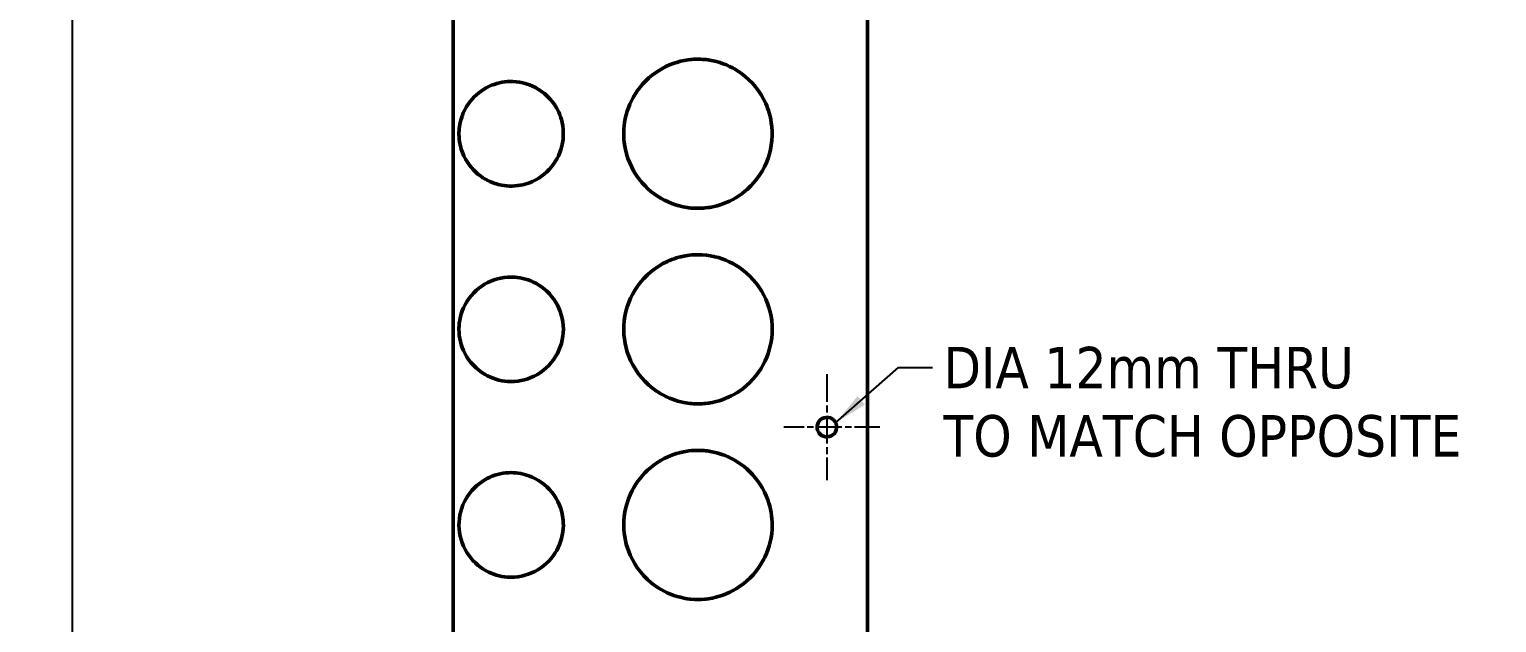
# Model space of a CAD drawing. Header units: millimetres. Extents: x 0 to 2100, y 0 to 1485.
# Drawn here: x 912 to 1452, y 599 to 817 of the extents above; entities that cross this region are included whole.
import ezdxf

# ---------------------------------------------------------------- set-up
doc = ezdxf.new("R2010")
doc.units = ezdxf.units.MM
doc.header["$LTSCALE"] = 5
doc.linetypes.add('CHAIN', pattern=[0.7087, 0.4724, -0.0591, 0.1181, -0.0591])
doc.linetypes.add('DASHED', pattern=[0.2067, 0.1654, -0.0413])
for name, color, linetype, lineweight in [('Center Mark (ANSI)', 7, 'Continuous', 25), ('Dimension (ANSI)', 7, 'Continuous', 25), ('Hidden (ANSI)', 7, 'DASHED', 35), ('Symbol (ANSI)', 7, 'Continuous', 25), ('Visible (ANSI)', 7, 'Continuous', 50)]:
    doc.layers.add(name, color=color, linetype=linetype, lineweight=lineweight)
doc.styles.add('Note Text (ANSI)', font='tahoma.ttf')
doc.dimstyles.new('Default - mm (ANSI)', dxfattribs={"dimscale": 5, "dimtxt": 3.048, "dimasz": 2.5, "dimexe": 3.175, "dimexo": 1.6002, "dimgap": 0.8, "dimtad": 0, "dimtoh": 1, "dimrnd": 1e-08, "dimzin": 4, "dimdsep": 46, "dimtxsty": 'Note Text (ANSI)', "dimcen": 0.09, "dimdle": 10, "dimclrd": 256, "dimclre": 256, "dimclrt": 256, "dimadec": 1, "dimazin": 1, "dimtfac": 1, "dimtofl": 0, "dimtmove": 0, "dimatfit": 3, "dimfxl": 1, "dimtolj": 1, "dimtzin": 4, "dimlwd": -1, "dimlwe": -1, "dimarcsym": 0})
doc.dimstyles.new('Default - mm (ANSI)$7', dxfattribs={"dimscale": 5, "dimtxt": 3.048, "dimasz": 2.5, "dimexe": 3.175, "dimexo": 1.6002, "dimgap": 0.8, "dimtad": 0, "dimtoh": 1, "dimrnd": 1e-08, "dimzin": 4, "dimdsep": 46, "dimtxsty": 'Note Text (ANSI)', "dimcen": 0.09, "dimdle": 10, "dimclrd": 256, "dimclre": 256, "dimclrt": 256, "dimadec": 1, "dimazin": 1, "dimtfac": 1, "dimtofl": 0, "dimtmove": 0, "dimatfit": 3, "dimfxl": 1, "dimtolj": 1, "dimtzin": 4, "dimlwd": -1, "dimlwe": -1, "dimarcsym": 0})

# ---------------------------------------------------------------- blocks, each defined once
blk = doc.blocks.new('*D8')
at = {"layer": 'Defpoints', "color": 0, "transparency": 16777216}
for p in [(1068.07, 1098.47), (1089.37, 1066.01), (1068.07, 733.39)]:
    blk.add_point(p, dxfattribs=at)
at = {"layer": 'Dimension (ANSI)', "transparency": 16777216}
for p, q in [((1068.07, 741.39), (1068.07, 1114.34)), ((1055.57, 1098.47), (1021.73, 1098.47)), ((1101.87, 1098.47), (1114.37, 1098.47))]:
    blk.add_line(p, q, dxfattribs=at)
for points in [[(1055.57, 1100.55), (1055.57, 1096.39), (1068.07, 1098.47)], [(1101.87, 1100.55), (1101.87, 1096.39), (1089.37, 1098.47)]]:
    blk.add_solid(points, dxfattribs=at)
at = {"layer": 'Dimension (ANSI)', "transparency": 16777216, "insert": (979.14, 1106.41), "char_height": 15.24, "attachment_point": 1, "style": 'Note Text (ANSI)'}
blk.add_mtext('\\A1;35.5', dxfattribs=at)
blk = doc.blocks.new('*D16')
at = {"layer": 'Defpoints', "color": 0, "transparency": 16777216}
for p in [(1068.07, 1325.17), (928.07, 447.45), (1068.07, 447.45)]:
    blk.add_point(p, dxfattribs=at)
at = {"layer": 'Dimension (ANSI)', "transparency": 16777216}
for p, q in [((1060.06, 1325.17), (912.19, 1325.17)), ((928.07, 1312.67), (928.07, 920.11)), ((928.07, 459.95), (928.07, 852.5)), ((1060.06, 447.45), (912.19, 447.45))]:
    blk.add_line(p, q, dxfattribs=at)
for points in [[(925.98, 1312.67), (930.15, 1312.67), (928.07, 1325.17)], [(925.98, 459.95), (930.15, 459.95), (928.07, 447.45)]]:
    blk.add_solid(points, dxfattribs=at)
at = {"layer": 'Dimension (ANSI)', "transparency": 16777216, "insert": (917.99, 856.5), "char_height": 15.24, "attachment_point": 1, "rotation": 90, "style": 'Note Text (ANSI)'}
blk.add_mtext('\\A1;(1463)', dxfattribs=at)

msp = doc.modelspace()

# ---------------------------------------------------------------- linework, layer by layer
at = {"layer": 'Center Mark (ANSI)', "linetype": 'CHAIN', "ltscale": 4.327084}
msp.add_line((1205.464, 690.177), (1205.464, 651.23), dxfattribs=at)
at = {"layer": 'Center Mark (ANSI)', "linetype": 'CHAIN', "ltscale": 3.927285}
msp.add_line((1224.938, 670.703), (1189.589, 670.703), dxfattribs=at)
at = {"layer": 'Hidden (ANSI)', "ltscale": 0.741528}
for p, q in [((1070.166, 778.595), (1070.166, 778.596)), ((1108.566, 778.596), (1108.566, 778.595))]:
    msp.add_line(p, q, dxfattribs=at)
at = {"layer": 'Hidden (ANSI)', "ltscale": 32.127174}
msp.add_open_spline([(1185.043, 782.789), (1184.387, 787.033), (1182.721, 791.106), (1180.24, 794.591), (1178.102, 797.597), (1175.354, 800.175), (1172.217, 802.11), (1169.407, 803.842), (1166.276, 805.062), (1163.041, 805.675), (1159.644, 806.318), (1156.107, 806.293), (1152.718, 805.602), (1149.339, 804.912), (1146.083, 803.556), (1143.199, 801.652), (1140.086, 799.598), (1137.393, 796.901), (1135.334, 793.778), (1135.22, 793.605), (1135.108, 793.431), (1134.998, 793.256)], degree=3, knots=[-11.0879645, -11.0879645, -11.0879645, -11.0879645, -8.944838, -8.944838, -8.944838, -7.0966537, -7.0966537, -7.0966537, -5.441747, -5.441747, -5.441747, -3.7046567, -3.7046567, -3.7046567, -1.9724139, -1.9724139, -1.9724139, -0.1032709, -0.1032709, -0.1032709, 0, 0, 0, 0], dxfattribs=at)
at = {"layer": 'Hidden (ANSI)', "ltscale": 25.159002}
msp.add_open_spline([(1108.105, 782.789), (1107.419, 785.869), (1105.968, 788.764), (1103.929, 791.153), (1101.844, 793.595), (1099.139, 795.51), (1096.141, 796.653), (1093.858, 797.523), (1091.405, 797.95), (1088.964, 797.898), (1086.324, 797.842), (1083.694, 797.226), (1081.298, 796.105), (1078.262, 794.684), (1075.607, 792.449), (1073.68, 789.704), (1072.225, 787.631), (1071.179, 785.267), (1070.627, 782.789)], degree=3, knots=[-13.0185296, -13.0185296, -13.0185296, -13.0185296, -11.4437854, -11.4437854, -11.4437854, -9.8339822, -9.8339822, -9.8339822, -8.6082682, -8.6082682, -8.6082682, -7.2828606, -7.2828606, -7.2828606, -5.6036433, -5.6036433, -5.6036433, -4.3358559, -4.3358559, -4.3358559, -4.3358559], dxfattribs=at)
at = {"layer": 'Hidden (ANSI)', "ltscale": 4.285783}
msp.add_open_spline([(1134.998, 793.256), (1133.003, 790.078), (1131.662, 786.499), (1131.088, 782.789)], degree=3, dxfattribs=at)
at = {"layer": 'Hidden (ANSI)', "ltscale": 9.906985}
msp.add_open_spline([(1070.627, 782.789), (1069.895, 779.501), (1070.046, 776.015), (1071.056, 772.804), (1072.123, 769.41), (1074.147, 766.327), (1076.822, 764), (1078.14, 762.854), (1079.611, 761.889), (1081.194, 761.137)], degree=3, knots=[-4.3358559, -4.3358559, -4.3358559, -4.3358559, -2.6538175, -2.6538175, -2.6538175, -0.8760451, -0.8760451, -0.8760451, 0, 0, 0, 0], dxfattribs=at)
at = {"layer": 'Hidden (ANSI)', "ltscale": 20.754042}
msp.add_open_spline([(1081.194, 761.137), (1084.142, 759.736), (1087.453, 759.109), (1090.696, 759.337), (1094.441, 759.6), (1098.093, 761.003), (1101.067, 763.308), (1103.739, 765.379), (1105.855, 768.165), (1107.134, 771.3), (1108.46, 774.549), (1108.879, 778.172), (1108.324, 781.642), (1108.262, 782.026), (1108.189, 782.409), (1108.105, 782.789)], degree=3, knots=[-20.1735917, -20.1735917, -20.1735917, -20.1735917, -18.5421338, -18.5421338, -18.5421338, -16.6590691, -16.6590691, -16.6590691, -14.9667365, -14.9667365, -14.9667365, -13.2128375, -13.2128375, -13.2128375, -13.0185296, -13.0185296, -13.0185296, -13.0185296], dxfattribs=at)
at = {"layer": 'Hidden (ANSI)', "ltscale": 30.475618}
msp.add_open_spline([(1131.088, 782.789), (1130.404, 778.362), (1130.828, 773.767), (1132.3, 769.546), (1133.812, 765.209), (1136.42, 761.266), (1139.815, 758.174), (1142.461, 755.763), (1145.566, 753.88), (1148.928, 752.661), (1151.842, 751.606), (1154.913, 751.059), (1158.014, 751.053), (1161.913, 751.046), (1165.788, 751.901), (1169.327, 753.534), (1172.941, 755.201), (1176.177, 757.668), (1178.757, 760.697), (1181.821, 764.295), (1183.954, 768.697), (1184.86, 773.351), (1185.464, 776.455), (1185.527, 779.664), (1185.043, 782.789)], degree=3, knots=[-26.8490605, -26.8490605, -26.8490605, -26.8490605, -24.6140088, -24.6140088, -24.6140088, -22.3171332, -22.3171332, -22.3171332, -20.5264515, -20.5264515, -20.5264515, -18.97475, -18.97475, -18.97475, -17.024027, -17.024027, -17.024027, -15.0319346, -15.0319346, -15.0319346, -12.6658613, -12.6658613, -12.6658613, -11.0879645, -11.0879645, -11.0879645, -11.0879645], dxfattribs=at)
at = {"layer": 'Hidden (ANSI)', "ltscale": 5.103039}
msp.add_open_spline([(1164.695, 733.393), (1160.877, 734.369), (1156.825, 734.488), (1152.955, 733.734), (1152.446, 733.635), (1151.94, 733.521), (1151.437, 733.393)], degree=3, knots=[-5.7460177, -5.7460177, -5.7460177, -5.7460177, -3.76544, -3.76544, -3.76544, -3.5049321, -3.5049321, -3.5049321, -3.5049321], dxfattribs=at)
at = {"layer": 'Hidden (ANSI)', "ltscale": 8.000185}
msp.add_open_spline([(1151.437, 733.393), (1148.192, 732.563), (1145.098, 731.117), (1142.367, 729.167), (1139.403, 727.05), (1136.863, 724.342), (1134.933, 721.239)], degree=3, knots=[-3.5049321, -3.5049321, -3.5049321, -3.5049321, -1.8240933, -1.8240933, -1.8240933, 0, 0, 0, 0], dxfattribs=at)
at = {"layer": 'Hidden (ANSI)', "ltscale": 30.474495}
msp.add_open_spline([(1173.454, 683.982), (1177.037, 686.466), (1180.019, 689.811), (1182.082, 693.655), (1184.171, 697.544), (1185.315, 701.952), (1185.364, 706.379), (1185.415, 710.961), (1184.289, 715.549), (1182.15, 719.584), (1179.869, 723.887), (1176.435, 727.572), (1172.307, 730.14), (1169.955, 731.602), (1167.371, 732.708), (1164.695, 733.393)], degree=3, knots=[-16.2500658, -16.2500658, -16.2500658, -16.2500658, -14.0675175, -14.0675175, -14.0675175, -11.8586845, -11.8586845, -11.8586845, -9.5726417, -9.5726417, -9.5726417, -7.1346366, -7.1346366, -7.1346366, -5.7460177, -5.7460177, -5.7460177, -5.7460177], dxfattribs=at)
at = {"layer": 'Hidden (ANSI)', "ltscale": 26.587532}
msp.add_open_spline([(1070.166, 706.682), (1070.166, 706.608), (1070.166, 706.533), (1070.167, 706.459), (1070.206, 703.108), (1071.134, 699.786), (1072.828, 696.9), (1074.41, 694.204), (1076.649, 691.907), (1079.293, 690.263), (1082.283, 688.403), (1085.794, 687.389), (1089.31, 687.378), (1092.074, 687.37), (1094.844, 687.977), (1097.359, 689.141), (1100.418, 690.556), (1103.096, 692.796), (1105.037, 695.554), (1107.031, 698.385), (1108.25, 701.767), (1108.511, 705.231), (1108.783, 708.837), (1108.011, 712.518), (1106.328, 715.704), (1104.698, 718.792), (1102.216, 721.426), (1099.231, 723.23), (1097.074, 724.535), (1094.656, 725.409), (1092.164, 725.781), (1089.775, 726.137), (1087.313, 726.031), (1084.962, 725.47), (1081.5, 724.645), (1078.272, 722.82), (1075.764, 720.285), (1074.805, 719.316), (1073.949, 718.245), (1073.212, 717.092)], degree=3, knots=[-18.34507, -18.34507, -18.34507, -18.34507, -18.3079246, -18.3079246, -18.3079246, -16.6361977, -16.6361977, -16.6361977, -15.0747502, -15.0747502, -15.0747502, -13.3089778, -13.3089778, -13.3089778, -11.9207627, -11.9207627, -11.9207627, -10.232347, -10.232347, -10.232347, -8.4988486, -8.4988486, -8.4988486, -6.6945654, -6.6945654, -6.6945654, -4.9456705, -4.9456705, -4.9456705, -3.6814454, -3.6814454, -3.6814454, -2.4688529, -2.4688529, -2.4688529, -0.6831993, -0.6831993, -0.6831993, 0, 0, 0, 0], dxfattribs=at)
at = {"layer": 'Hidden (ANSI)', "ltscale": 15.995773}
msp.add_open_spline([(1134.933, 721.239), (1132.593, 717.475), (1131.173, 713.151), (1130.842, 708.728), (1130.514, 704.344), (1131.267, 699.881), (1132.989, 695.857), (1134.665, 691.943), (1137.262, 688.417), (1140.504, 685.655), (1141.199, 685.062), (1141.925, 684.504), (1142.678, 683.982)], degree=3, knots=[-28.7245591, -28.7245591, -28.7245591, -28.7245591, -26.5116057, -26.5116057, -26.5116057, -24.3179735, -24.3179735, -24.3179735, -22.1841688, -22.1841688, -22.1841688, -21.7262625, -21.7262625, -21.7262625, -21.7262625], dxfattribs=at)
at = {"layer": 'Hidden (ANSI)', "ltscale": 4.187383}
msp.add_open_spline([(1073.212, 717.092), (1071.238, 714.003), (1070.166, 710.35), (1070.166, 706.682)], degree=3, dxfattribs=at)
at = {"layer": 'Hidden (ANSI)', "ltscale": 12.480518}
msp.add_open_spline([(1142.678, 683.982), (1145.715, 681.876), (1149.15, 680.402), (1152.769, 679.671), (1156.03, 679.012), (1159.378, 678.967), (1162.656, 679.538), (1166.529, 680.213), (1170.227, 681.745), (1173.454, 683.982)], degree=3, knots=[-21.7262625, -21.7262625, -21.7262625, -21.7262625, -19.8794486, -19.8794486, -19.8794486, -18.2158214, -18.2158214, -18.2158214, -16.2500658, -16.2500658, -16.2500658, -16.2500658], dxfattribs=at)
at = {"layer": 'Hidden (ANSI)', "ltscale": 7.747858}
msp.add_open_spline([(1202.569, 668.571), (1203.186, 667.733), (1204.18, 667.187), (1205.212, 667.114), (1206.283, 667.039), (1207.379, 667.473), (1208.109, 668.264), (1208.791, 669.003), (1209.142, 670.036), (1209.051, 671.041), (1208.961, 672.03), (1208.445, 672.969), (1207.661, 673.573), (1206.893, 674.165), (1205.882, 674.427), (1204.924, 674.281), (1203.931, 674.129), (1203.014, 673.54), (1202.462, 672.702), (1202.077, 672.117), (1201.866, 671.416), (1201.866, 670.714)], degree=3, knots=[-3.7788534, -3.7788534, -3.7788534, -3.7788534, -3.2592681, -3.2592681, -3.2592681, -2.7207521, -2.7207521, -2.7207521, -2.2175652, -2.2175652, -2.2175652, -1.7216672, -1.7216672, -1.7216672, -1.2359978, -1.2359978, -1.2359978, -0.7331411, -0.7331411, -0.7331411, -0.3822812, -0.3822812, -0.3822812, -0.3822812], dxfattribs=at)
at = {"layer": 'Hidden (ANSI)', "ltscale": 0.87352}
msp.add_open_spline([(1201.866, 670.714), (1201.866, 670.416), (1201.903, 670.119), (1201.975, 669.83), (1202.09, 669.376), (1202.292, 668.948), (1202.569, 668.571)], degree=3, knots=[-0.38228116, -0.38228116, -0.38228116, -0.38228116, -0.23382608, -0.23382608, -0.23382608, 0, 0, 0, 0], dxfattribs=at)
at = {"layer": 'Hidden (ANSI)', "ltscale": 27.879169}
msp.add_open_spline([(1185.365, 634.556), (1185.391, 638.46), (1184.567, 642.366), (1182.989, 645.917), (1181.328, 649.653), (1178.823, 653.021), (1175.723, 655.687), (1173.074, 657.966), (1169.986, 659.737), (1166.682, 660.859), (1163.723, 661.863), (1160.579, 662.348), (1157.46, 662.277), (1153.892, 662.196), (1150.325, 661.385), (1147.063, 659.92), (1143.694, 658.407), (1140.631, 656.197), (1138.118, 653.476), (1135.008, 650.108), (1132.746, 645.957), (1131.614, 641.509), (1131.038, 639.243), (1130.751, 636.898), (1130.767, 634.556)], degree=3, knots=[-26.2076451, -26.2076451, -26.2076451, -26.2076451, -24.2598808, -24.2598808, -24.2598808, -22.2111461, -22.2111461, -22.2111461, -20.4598981, -20.4598981, -20.4598981, -18.891746, -18.891746, -18.891746, -17.0976505, -17.0976505, -17.0976505, -15.2450125, -15.2450125, -15.2450125, -12.9519176, -12.9519176, -12.9519176, -11.7834685, -11.7834685, -11.7834685, -11.7834685], dxfattribs=at)
at = {"layer": 'Hidden (ANSI)', "ltscale": 29.424412}
msp.add_open_spline([(1108.565, 634.556), (1108.596, 637.864), (1107.759, 641.167), (1106.167, 644.059), (1104.669, 646.779), (1102.51, 649.128), (1099.928, 650.845), (1097.712, 652.318), (1095.19, 653.323), (1092.572, 653.772), (1089.852, 654.238), (1087.029, 654.101), (1084.368, 653.375), (1081.306, 652.54), (1078.456, 650.923), (1076.155, 648.726), (1073.602, 646.287), (1071.731, 643.131), (1070.819, 639.714), (1070.371, 638.037), (1070.15, 636.295), (1070.167, 634.556)], degree=3, knots=[-18.3965605, -18.3965605, -18.3965605, -18.3965605, -16.7460006, -16.7460006, -16.7460006, -15.1929227, -15.1929227, -15.1929227, -13.8599789, -13.8599789, -13.8599789, -12.4755527, -12.4755527, -12.4755527, -10.8829141, -10.8829141, -10.8829141, -9.1151832, -9.1151832, -9.1151832, -8.2476841, -8.2476841, -8.2476841, -8.2476841], dxfattribs=at)
at = {"layer": 'Hidden (ANSI)', "ltscale": 23.901138}
msp.add_open_spline([(1070.167, 634.556), (1070.201, 630.913), (1071.297, 627.288), (1073.267, 624.242), (1074.959, 621.625), (1077.294, 619.423), (1080.009, 617.893), (1082.992, 616.213), (1086.43, 615.352), (1089.851, 615.439), (1092.761, 615.514), (1095.649, 616.27), (1098.224, 617.622), (1101.213, 619.192), (1103.779, 621.564), (1105.587, 624.434)], degree=3, knots=[-8.2476841, -8.2476841, -8.2476841, -8.2476841, -6.4297821, -6.4297821, -6.4297821, -4.8679695, -4.8679695, -4.8679695, -3.1522202, -3.1522202, -3.1522202, -1.6932125, -1.6932125, -1.6932125, 0, 0, 0, 0], dxfattribs=at)
at = {"layer": 'Hidden (ANSI)', "ltscale": 4.070476}
msp.add_open_spline([(1105.587, 624.434), (1107.487, 627.449), (1108.531, 630.991), (1108.565, 634.556)], degree=3, dxfattribs=at)
at = {"layer": 'Hidden (ANSI)', "ltscale": 34.149548}
msp.add_open_spline([(1130.767, 634.556), (1130.796, 630.065), (1131.955, 625.588), (1134.081, 621.65), (1136.233, 617.665), (1139.38, 614.217), (1143.146, 611.719), (1146.237, 609.669), (1149.758, 608.251), (1153.404, 607.606), (1156.456, 607.065), (1159.62, 607.062), (1162.674, 607.596), (1166.399, 608.248), (1169.996, 609.706), (1173.142, 611.823), (1176.042, 613.775), (1178.57, 616.289), (1180.547, 619.183), (1180.778, 619.521), (1181.002, 619.864), (1181.218, 620.213)], degree=3, knots=[-11.7834685, -11.7834685, -11.7834685, -11.7834685, -9.5428914, -9.5428914, -9.5428914, -7.275253, -7.275253, -7.275253, -5.414609, -5.414609, -5.414609, -3.8569143, -3.8569143, -3.8569143, -1.9567909, -1.9567909, -1.9567909, -0.2047181, -0.2047181, -0.2047181, 0, 0, 0, 0], dxfattribs=at)
at = {"layer": 'Hidden (ANSI)', "ltscale": 5.759244}
msp.add_open_spline([(1181.218, 620.213), (1183.662, 624.154), (1185.094, 628.709), (1185.33, 633.344), (1185.351, 633.747), (1185.363, 634.152), (1185.365, 634.556)], degree=3, knots=[-28.7247243, -28.7247243, -28.7247243, -28.7247243, -26.4094196, -26.4094196, -26.4094196, -26.2076451, -26.2076451, -26.2076451, -26.2076451], dxfattribs=at)
at = {"layer": 'Visible (ANSI)'}
for p, q in [((1070.166, 778.595), (1070.166, 778.595)), ((1108.566, 778.595), (1108.566, 778.595))]:
    msp.add_line(p, q, dxfattribs=at)
for points in [[(1068.066, 832.17), (1068.066, 815.712), (1068.066, 799.252), (1068.066, 782.789)], [(1220.466, 782.789), (1220.466, 799.252), (1220.466, 815.712), (1220.466, 832.17)], [(1131.091, 782.789), (1131.667, 786.48), (1133.004, 790.03), (1134.999, 793.193)], [(1068.066, 782.789), (1068.066, 766.326), (1068.066, 749.86), (1068.066, 733.393)], [(1220.466, 733.393), (1220.466, 749.86), (1220.466, 766.326), (1220.466, 782.789)], [(1151.921, 733.393), (1155.938, 734.337), (1160.192, 734.337), (1164.211, 733.393)], [(1068.066, 733.393), (1068.066, 716.925), (1068.066, 700.455), (1068.066, 683.982)], [(1220.466, 683.982), (1220.466, 700.455), (1220.466, 716.925), (1220.466, 733.393)], [(1068.066, 683.982), (1068.066, 667.509), (1068.066, 651.034), (1068.066, 634.556)], [(1144.707, 682.808), (1144.063, 683.174), (1143.434, 683.565), (1142.823, 683.982)], [(1220.466, 634.556), (1220.466, 651.034), (1220.466, 667.509), (1220.466, 683.982)], [(1202.568, 668.582), (1202.115, 669.195), (1201.866, 669.953), (1201.866, 670.713)], [(1068.066, 634.556), (1068.066, 618.079), (1068.066, 601.598), (1068.066, 585.116)], [(1220.466, 585.116), (1220.466, 601.598), (1220.466, 618.079), (1220.466, 634.556)]]:
    msp.add_open_spline(points, degree=3, dxfattribs=at)
for points, knots in [([(1134.999, 793.193), (1137.219, 796.712), (1140.235, 799.715), (1143.768, 801.915), (1147.013, 803.934), (1150.666, 805.261), (1154.452, 805.775), (1157.945, 806.25), (1161.508, 806.03), (1164.916, 805.131), (1168.2, 804.266), (1171.305, 802.78), (1174.046, 800.779), (1177.929, 797.944), (1181.046, 794.087), (1183.001, 789.698), (1183.98, 787.498), (1184.669, 785.17), (1185.04, 782.789)], [-28.7173181, -28.7173181, -28.7173181, -28.7173181, -26.6338066, -26.6338066, -26.6338066, -24.7208476, -24.7208476, -24.7208476, -22.9562176, -22.9562176, -22.9562176, -21.2556201, -21.2556201, -21.2556201, -18.8462612, -18.8462612, -18.8462612, -17.6386135, -17.6386135, -17.6386135, -17.6386135]), ([(1070.631, 782.789), (1071.343, 785.956), (1072.868, 788.925), (1075.028, 791.356), (1076.991, 793.565), (1079.458, 795.308), (1082.192, 796.416), (1084.652, 797.414), (1087.319, 797.892), (1089.971, 797.807), (1093.311, 797.701), (1096.618, 796.695), (1099.455, 794.934), (1102.525, 793.028), (1105.047, 790.235), (1106.629, 786.985), (1107.279, 785.65), (1107.775, 784.238), (1108.1, 782.789)], [-15.8777295, -15.8777295, -15.8777295, -15.8777295, -14.2491133, -14.2491133, -14.2491133, -12.7692546, -12.7692546, -12.7692546, -11.4379795, -11.4379795, -11.4379795, -9.7615269, -9.7615269, -9.7615269, -7.947816, -7.947816, -7.947816, -7.2027236, -7.2027236, -7.2027236, -7.2027236]), ([(1080.982, 761.314), (1078.257, 762.645), (1075.868, 764.619), (1074.048, 767.031), (1071.917, 769.855), (1070.582, 773.277), (1070.25, 776.805), (1070.062, 778.803), (1070.192, 780.832), (1070.631, 782.789)], [-20.1762381, -20.1762381, -20.1762381, -20.1762381, -18.6596164, -18.6596164, -18.6596164, -16.8835622, -16.8835622, -16.8835622, -15.8777295, -15.8777295, -15.8777295, -15.8777295]), ([(1108.1, 782.789), (1108.838, 779.508), (1108.687, 776.022), (1107.674, 772.82), (1106.687, 769.703), (1104.891, 766.847), (1102.507, 764.603), (1100.041, 762.281), (1096.952, 760.624), (1093.652, 759.863), (1091.097, 759.273), (1088.42, 759.218), (1085.844, 759.703), (1084.161, 760.019), (1082.526, 760.561), (1080.982, 761.314)], [-7.2027236, -7.2027236, -7.2027236, -7.2027236, -5.515906, -5.515906, -5.515906, -3.8737464, -3.8737464, -3.8737464, -2.1746839, -2.1746839, -2.1746839, -0.8592138, -0.8592138, -0.8592138, 0, 0, 0, 0]), ([(1185.04, 782.789), (1185.729, 778.377), (1185.306, 773.796), (1183.833, 769.589), (1182.309, 765.234), (1179.668, 761.277), (1176.235, 758.189), (1173.625, 755.841), (1170.569, 753.999), (1167.268, 752.798), (1164.45, 751.774), (1161.482, 751.224), (1158.479, 751.177), (1154.569, 751.117), (1150.672, 751.922), (1147.103, 753.509), (1143.471, 755.125), (1140.206, 757.541), (1137.592, 760.524), (1134.527, 764.022), (1132.357, 768.313), (1131.377, 772.862), (1130.676, 776.114), (1130.578, 779.501), (1131.091, 782.789)], [-17.6386135, -17.6386135, -17.6386135, -17.6386135, -15.4011188, -15.4011188, -15.4011188, -13.0856214, -13.0856214, -13.0856214, -11.3250019, -11.3250019, -11.3250019, -9.8223462, -9.8223462, -9.8223462, -7.866003, -7.866003, -7.866003, -5.8750177, -5.8750177, -5.8750177, -3.5408248, -3.5408248, -3.5408248, -1.8726061, -1.8726061, -1.8726061, -1.8726061]), ([(1142.823, 683.982), (1138.698, 686.79), (1135.36, 690.735), (1133.276, 695.26), (1131.44, 699.245), (1130.577, 703.683), (1130.801, 708.07), (1131.039, 712.713), (1132.495, 717.284), (1134.957, 721.212), (1137.471, 725.223), (1141.037, 728.579), (1145.204, 730.835), (1147.315, 731.978), (1149.587, 732.844), (1151.921, 733.393)], [-28.3484265, -28.3484265, -28.3484265, -28.3484265, -25.8494221, -25.8494221, -25.8494221, -23.6479409, -23.6479409, -23.6479409, -21.3185197, -21.3185197, -21.3185197, -18.9401494, -18.9401494, -18.9401494, -17.7351846, -17.7351846, -17.7351846, -17.7351846]), ([(1164.211, 733.393), (1167.908, 732.524), (1171.429, 730.857), (1174.459, 728.558), (1178.165, 725.745), (1181.147, 721.977), (1183.028, 717.723), (1184.79, 713.739), (1185.586, 709.325), (1185.312, 704.973), (1185.065, 701.042), (1183.951, 697.179), (1182.086, 693.718), (1179.995, 689.838), (1176.961, 686.468), (1173.309, 683.982)], [-15.6609897, -15.6609897, -15.6609897, -15.6609897, -13.7527247, -13.7527247, -13.7527247, -11.419083, -11.419083, -11.419083, -9.2340926, -9.2340926, -9.2340926, -7.2599348, -7.2599348, -7.2599348, -5.0464901, -5.0464901, -5.0464901, -5.0464901]), ([(1073.211, 717.045), (1075.063, 719.93), (1077.698, 722.307), (1080.753, 723.849), (1083.769, 725.372), (1087.196, 726.078), (1090.565, 725.866), (1093.309, 725.693), (1096.019, 724.915), (1098.444, 723.607), (1101.41, 722.006), (1103.943, 719.611), (1105.708, 716.747), (1107.545, 713.767), (1108.551, 710.271), (1108.566, 706.762), (1108.581, 703.201), (1107.572, 699.641), (1105.709, 696.618), (1103.818, 693.55), (1101.048, 691.026), (1097.808, 689.431), (1094.813, 687.956), (1091.429, 687.282), (1088.096, 687.505), (1085.166, 687.7), (1082.289, 688.584), (1079.755, 690.057), (1076.601, 691.89), (1073.982, 694.64), (1072.306, 697.885), (1070.908, 700.592), (1070.166, 703.635), (1070.166, 706.682)], [-20.1712008, -20.1712008, -20.1712008, -20.1712008, -18.4545878, -18.4545878, -18.4545878, -16.7595456, -16.7595456, -16.7595456, -15.3785997, -15.3785997, -15.3785997, -13.6892251, -13.6892251, -13.6892251, -11.931192, -11.931192, -11.931192, -10.1463866, -10.1463866, -10.1463866, -8.3352542, -8.3352542, -8.3352542, -6.660921, -6.660921, -6.660921, -5.1897552, -5.1897552, -5.1897552, -3.3585668, -3.3585668, -3.3585668, -1.8313765, -1.8313765, -1.8313765, -1.8313765]), ([(1070.166, 706.682), (1070.166, 707.047), (1070.176, 707.413), (1070.197, 707.778), (1070.377, 710.897), (1071.33, 713.954), (1072.949, 716.625), (1073.034, 716.766), (1073.122, 716.906), (1073.211, 717.045)], [-1.8313765, -1.8313765, -1.8313765, -1.8313765, -1.6481277, -1.6481277, -1.6481277, -0.0828094, -0.0828094, -0.0828094, 0, 0, 0, 0]), ([(1173.309, 683.982), (1170.692, 682.201), (1167.785, 680.882), (1164.713, 680.098), (1160.831, 679.107), (1156.752, 678.998), (1152.826, 679.779), (1149.976, 680.345), (1147.236, 681.37), (1144.707, 682.808)], [-5.0464901, -5.0464901, -5.0464901, -5.0464901, -3.4603242, -3.4603242, -3.4603242, -1.4554112, -1.4554112, -1.4554112, 0, 0, 0, 0]), ([(1201.866, 670.713), (1201.866, 670.997), (1201.9, 671.281), (1201.967, 671.557), (1202.207, 672.549), (1202.888, 673.421), (1203.794, 673.895), (1204.697, 674.368), (1205.8, 674.432), (1206.752, 674.069), (1207.717, 673.7), (1208.505, 672.897), (1208.854, 671.928), (1209.193, 670.987), (1209.112, 669.895), (1208.638, 669.014), (1208.168, 668.141), (1207.316, 667.476), (1206.353, 667.231), (1205.408, 666.992), (1204.365, 667.156), (1203.54, 667.678), (1203.163, 667.916), (1202.833, 668.223), (1202.568, 668.582)], [-3.397303, -3.397303, -3.397303, -3.397303, -3.2549808, -3.2549808, -3.2549808, -2.7432085, -2.7432085, -2.7432085, -2.2327031, -2.2327031, -2.2327031, -1.7150134, -1.7150134, -1.7150134, -1.2116977, -1.2116977, -1.2116977, -0.7125588, -0.7125588, -0.7125588, -0.2230655, -0.2230655, -0.2230655, 0, 0, 0, 0]), ([(1130.767, 634.556), (1130.737, 638.986), (1131.813, 643.414), (1133.853, 647.338), (1135.514, 650.535), (1137.808, 653.401), (1140.56, 655.724), (1143.058, 657.831), (1145.934, 659.492), (1149.016, 660.592), (1151.937, 661.635), (1155.019, 662.17), (1158.13, 662.162), (1161.547, 662.154), (1164.93, 661.491), (1168.1, 660.219), (1171.423, 658.886), (1174.462, 656.9), (1177.023, 654.408), (1180.027, 651.485), (1182.354, 647.877), (1183.767, 643.93), (1184.841, 640.931), (1185.387, 637.743), (1185.365, 634.556)], [-16.9393927, -16.9393927, -16.9393927, -16.9393927, -14.7198605, -14.7198605, -14.7198605, -12.9120104, -12.9120104, -12.9120104, -11.2716205, -11.2716205, -11.2716205, -9.7164263, -9.7164263, -9.7164263, -8.0077175, -8.0077175, -8.0077175, -6.2168634, -6.2168634, -6.2168634, -4.1154927, -4.1154927, -4.1154927, -2.5185988, -2.5185988, -2.5185988, -2.5185988]), ([(1070.167, 634.556), (1070.134, 638.014), (1071.065, 641.475), (1072.811, 644.449), (1074.441, 647.225), (1076.781, 649.586), (1079.543, 651.239), (1081.945, 652.677), (1084.673, 653.584), (1087.46, 653.864), (1089.877, 654.107), (1092.345, 653.881), (1094.679, 653.204), (1098.013, 652.237), (1101.08, 650.338), (1103.439, 647.79), (1105.922, 645.108), (1107.623, 641.704), (1108.267, 638.103), (1108.476, 636.934), (1108.576, 635.744), (1108.565, 634.556)], [-11.9276184, -11.9276184, -11.9276184, -11.9276184, -10.1947988, -10.1947988, -10.1947988, -8.5777987, -8.5777987, -8.5777987, -7.1712106, -7.1712106, -7.1712106, -5.952002, -5.952002, -5.952002, -4.2098174, -4.2098174, -4.2098174, -2.3755824, -2.3755824, -2.3755824, -1.7801221, -1.7801221, -1.7801221, -1.7801221]), ([(1105.588, 624.479), (1103.747, 621.57), (1101.112, 619.169), (1098.051, 617.607), (1094.965, 616.034), (1091.447, 615.318), (1087.995, 615.567), (1085.278, 615.763), (1082.602, 616.55), (1080.206, 617.858), (1077.306, 619.44), (1074.828, 621.782), (1073.082, 624.578), (1071.226, 627.551), (1070.2, 631.045), (1070.167, 634.556)], [-20.1715238, -20.1715238, -20.1715238, -20.1715238, -18.4474845, -18.4474845, -18.4474845, -16.7101813, -16.7101813, -16.7101813, -15.3426523, -15.3426523, -15.3426523, -13.6873419, -13.6873419, -13.6873419, -11.9276184, -11.9276184, -11.9276184, -11.9276184]), ([(1108.565, 634.556), (1108.535, 631.345), (1107.68, 628.155), (1106.111, 625.357), (1105.945, 625.06), (1105.77, 624.768), (1105.588, 624.479)], [-1.7801221, -1.7801221, -1.7801221, -1.7801221, -0.170817, -0.170817, -0.170817, 0, 0, 0, 0]), ([(1181.218, 620.276), (1178.943, 616.624), (1175.814, 613.52), (1172.136, 611.281), (1169.018, 609.382), (1165.539, 608.121), (1161.928, 607.596), (1158.487, 607.096), (1154.976, 607.271), (1151.602, 608.107), (1148.296, 608.926), (1145.165, 610.369), (1142.389, 612.338), (1138.363, 615.193), (1135.133, 619.136), (1133.128, 623.641), (1131.604, 627.065), (1130.791, 630.805), (1130.767, 634.556)], [-28.7173626, -28.7173626, -28.7173626, -28.7173626, -26.5627181, -26.5627181, -26.5627181, -24.7362137, -24.7362137, -24.7362137, -22.9962816, -22.9962816, -22.9962816, -21.2916343, -21.2916343, -21.2916343, -18.8188831, -18.8188831, -18.8188831, -16.9393927, -16.9393927, -16.9393927, -16.9393927]), ([(1185.365, 634.556), (1185.338, 630.499), (1184.387, 626.457), (1182.62, 622.816), (1182.198, 621.947), (1181.73, 621.099), (1181.218, 620.276)], [-2.5185988, -2.5185988, -2.5185988, -2.5185988, -0.4853264, -0.4853264, -0.4853264, 0, 0, 0, 0])]:
    msp.add_open_spline(points, degree=3, knots=knots, dxfattribs=at)

# ---------------------------------------------------------------- texts
at = {"layer": 'Symbol (ANSI)', "insert": (1248.312, 700.227), "char_height": 15.24, "width": 204.13449, "attachment_point": 1, "line_spacing_factor": 0.987884, "style": 'Note Text (ANSI)'}
msp.add_mtext('{\\fTahoma|b0|i0;DIA 12mm THRU\\P\\fTahoma|b0|i0;TO MATCH OPPOSITE}', dxfattribs=at)

# ---------------------------------------------------------------- dimensions: what is measured, and where the dimension line sits
at = {"layer": 'Dimension (ANSI)'}
dim = msp.add_linear_dim(base=(928.066, 447.446), p1=(1068.066, 1325.166), p2=(1068.066, 447.446), angle=90, text='(<>)', dimstyle='Default - mm (ANSI)', override={"dimgap": 0.8, "dimtoh": 0, "dimdec": 0, "dimlfac": 1.666667, "dimtol": 0, "dimlim": 0, "dimtp": 0, "dimtm": 0, "dimtdec": 2, "dimatfit": 1}, dxfattribs=at)
dim.commit()
dim.dimension.update_dxf_attribs({"geometry": '*D16', "text_midpoint": (928.066, 886.306), "dimtype": 160})
dim = msp.add_linear_dim(base=(1068.066, 1098.469), p1=(1089.366, 1066.011), p2=(1068.066, 733.393), angle=180, dimstyle='Default - mm (ANSI)', override={"dimgap": 0.8, "dimtoh": 0, "dimdec": 1, "dimlfac": 1.666667, "dimse1": 1, "dimtol": 0, "dimlim": 0, "dimtp": 0, "dimtm": 0, "dimtdec": 2, "dimatfit": 1}, dxfattribs=at)
dim.commit()
dim.dimension.update_dxf_attribs({"geometry": '*D8', "text_midpoint": (998.434, 1098.469), "dimtype": 160})

# ---------------------------------------------------------------- leaders
at = {"layer": 'Symbol (ANSI)', "annotation_type": 0, "has_hookline": 1, "hookline_direction": 0, "text_width": 203.463}
msp.add_leader([(1208.703, 672.29), (1231.812, 692.607), (1244.312, 692.607)], dimstyle='Default - mm (ANSI)$7', override={"dimtad": 0}, dxfattribs=at)

doc.saveas('drawing.dxf')
